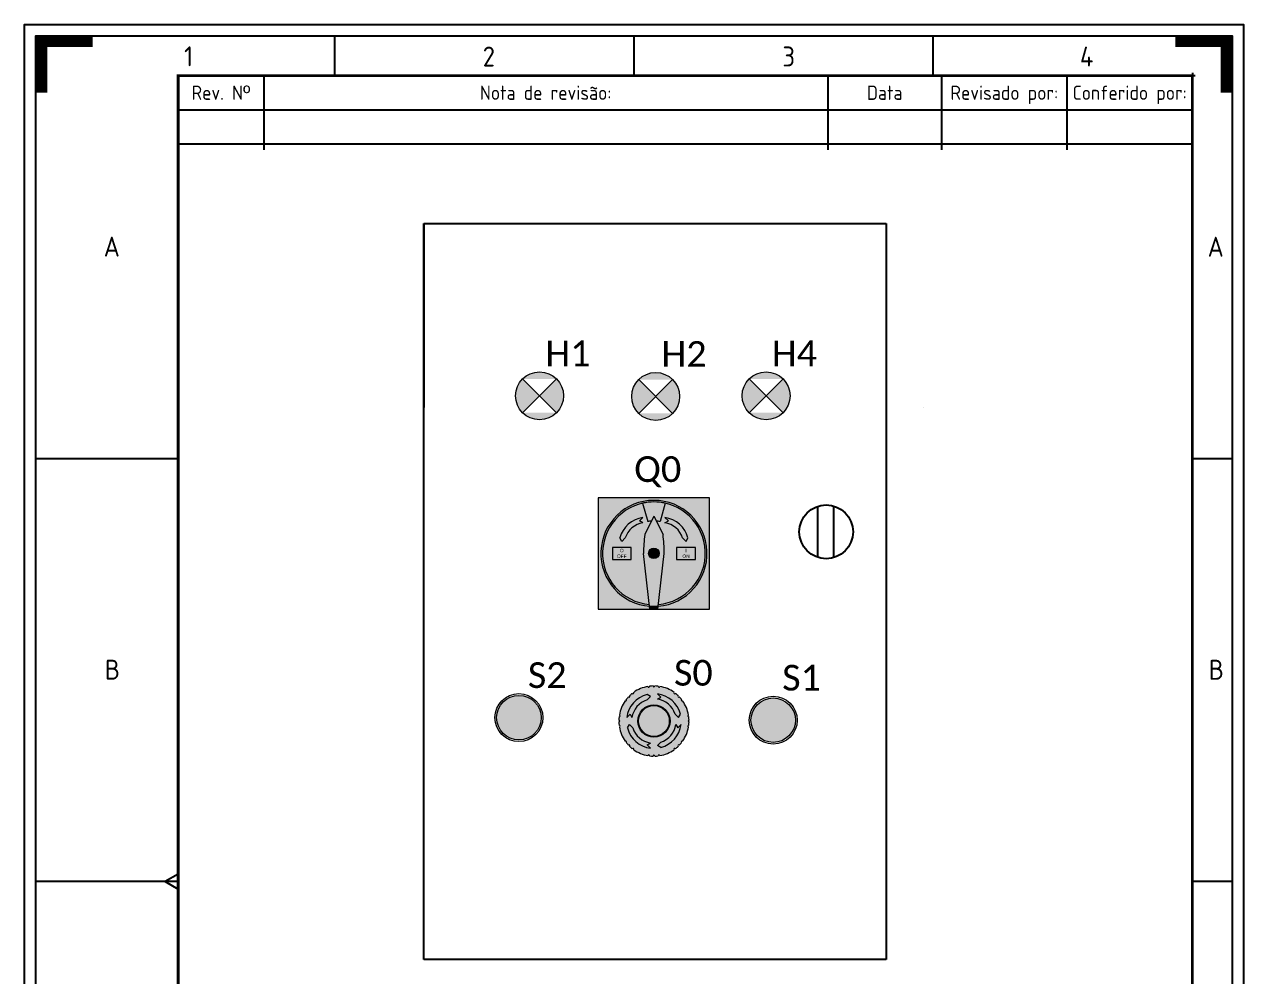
# Model space of a CAD drawing. Header units: millimetres. Extents: x -187 to 1347, y -287 to 717.
# Drawn here: x -187 to 525, y 161 to 717 of the extents above; entities that cross this region are included whole.
import ezdxf
from ezdxf.enums import TextEntityAlignment as Align

# ---------------------------------------------------------------- set-up
doc = ezdxf.new("R2010")
doc.units = ezdxf.units.MM
for name, color, linetype in [('FRAME025', 7, 'Continuous'), ('FRAME035', 7, 'Continuous'), ('FRAME050', 7, 'Continuous')]:
    doc.layers.add(name, color=color, linetype=linetype)
doc.styles.add('ISO-CP-25', font='isocp.shx', dxfattribs={"height": 2.5})
doc.styles.add('ISO-CP-35', font='isocp.shx', dxfattribs={"height": 3.5})
doc.styles.get("Standard").update_dxf_attribs({"font": 'arial.ttf'})

# ---------------------------------------------------------------- blocks, each defined once
blk = doc.blocks.new('PLANREV-178')
at = {"layer": 'FRAME025'}
for p, q in [((0, 0.5), (0, 0)), ((0, 0), (0.5, 0)), ((-178, -12), (0, -12))]:
    blk.add_line(p, q, dxfattribs=at)
at = {"layer": 'FRAME035'}
for p, q in [((-163, 0), (-163, -13)), ((-64, 0), (-64, -13)), ((-44, 0), (-44, -13)), ((-22, 0), (-22, -13)), ((-178, -6), (0, -6))]:
    blk.add_line(p, q, dxfattribs=at)
at = {"layer": 'FRAME050'}
blk.add_line((-178, 0), (-178, -13), dxfattribs=at)
at = {"layer": 'FRAME025', "style": 'ISO-CP-25'}
for s, p in [('Rev. Nº', (-170.4997325842196, -1.751543982046769)), ('Nota de revisão:', (-113.5060388204674, -1.751543982046769)), ('Data', (-54.00018159826686, -1.751543982046769)), ('Revisado por:', (-33.00006324392598, -1.751543982046769)), ('Conferido por:', (-11.00006324392598, -1.751543982046769))]:
    blk.add_text(s, height=2.5, dxfattribs=at).set_placement(p, align=Align.TOP_CENTER)
blk = doc.blocks.new('ISO-A4')
at = {"layer": 'FRAME025'}
for points in [[(0, 0), (0, 301), (214, 301), (214, 0)], [(2, 2), (2, 299), (212, 299), (212, 2)]]:
    blk.add_lwpolyline(points, close=True, dxfattribs=at)
at = {"layer": 'FRAME025', "const_width": 2}
for points in [[(12, 298), (3, 298), (3, 289)], [(211, 289), (211, 298), (202, 298)]]:
    blk.add_lwpolyline(points, dxfattribs=at)
at = {"layer": 'FRAME025', "const_width": 0.5}
blk.add_lwpolyline([(205, 292), (205, 9), (27, 9), (27, 292)], close=True, dxfattribs=at)
at = {"layer": 'FRAME035'}
for p, q in [((54.5, 292), (54.5, 299)), ((107, 292), (107, 299)), ((159.5, 292), (159.5, 299)), ((27, 224.75), (2, 224.75)), ((212, 224.75), (205, 224.75)), ((27, 150.5), (2, 150.5)), ((212, 150.5), (205, 150.5))]:
    blk.add_line(p, q, dxfattribs=at)
blk.add_lwpolyline([(24.73695101182238, 150.5), (26.98695101182238, 149.200961894323), (26.98695101182238, 151.799038105677)], close=True, dxfattribs=at)
at = {"layer": 'FRAME035', "style": 'ISO-CP-35'}
for s, p in [('1', (28.04298381679837, 293.6389977894969)), ('2', (80.45295325922598, 293.5986605184025)), ('3', (133.0554805910542, 293.6139904223774)), ('4', (185.2716505026665, 293.6119334410641)), ('A', (13.92573914267996, 260.2294499542413)), ('A', (207.6879222056668, 260.219490047908)), ('B', (14.11215917004665, 185.961209191576)), ('B', (207.8743422330335, 185.9512492852427))]:
    blk.add_text(s, height=3.5, dxfattribs=at).set_placement(p)
blk = doc.blocks.new('BORDA A4')
blk.add_blockref('ISO-A4', (1563.083164734693, -809.0765546758776))
blk = doc.blocks.new('A$C16060553')
at = {"lineweight": 18}
for color, points in [(2, [(65, 65), (0, 65), (0, 0), (30.19157138535047, 0), (65, 0)]), (1, [(30.00761299052101, 1.600355875916648), (34.99238700948081, 1.600355875916648), (34.80842861465135, 0), (30.19157138535047, 0)])]:
    blk.add_hatch(color=color, dxfattribs=at).paths.add_polyline_path(points)
h = blk.add_hatch(color=1, dxfattribs=at)
edge = h.paths.add_edge_path()
edge.add_arc((32.5, 32.54999999999927), 30.99999999999993, 0, 360)
h = blk.add_hatch(color=2, dxfattribs=at)
edge = h.paths.add_edge_path()
edge.add_arc((32.5, 32.54999999999927), 30, 77.19806657220087, 102.8019334277991)
edge.add_line((25.85255789206349, 61.80425633000414), (28.89526060786739, 51.08851207086263))
edge.add_arc((32.5, 32.5), 18.93480728958811, 94.42609233767303, 100.97474803137618, ccw=False)
edge.add_line((31.03874269334119, 51.37833822606081), (32.5, 54.32999999999993))
edge.add_line((32.5, 54.32999999999993), (33.96096800132909, 51.37836061719645))
edge.add_arc((32.5, 32.5), 18.93480728958811, 79.0252519685177, 85.5747857038387, ccw=False)
edge.add_line((36.10473939213261, 51.08851207086263), (39.14744210793469, 61.80425633000414))
h = blk.add_hatch(color=252, dxfattribs=at)
edge = h.paths.add_edge_path()
edge.add_arc((32.5, 32.54999999999927), 3.025, 0, 360)
for p, q in [((0, 65), (0, 0)), ((65, 65), (0, 65)), ((65, 0), (65, 65)), ((25.85255789206349, 61.80425633000414), (28.89526060786739, 51.08851207086263)), ((25.85255789206349, 61.80425633000414), (28.89526060786739, 51.08851207086263)), ((39.14744210793469, 61.80425633000414), (36.10473939213261, 51.08851207086263)), ((39.14744210793469, 61.80425633000414), (36.10473939213261, 51.08851207086263)), ((32.5, 54.32999999999993), (27.18179018369483, 43.58749999739666)), ((32.5, 54.32999999999993), (31.03874269334119, 51.37833822606081)), ((32.5, 54.32999999999993), (37.8171972326727, 43.58749999739666)), ((32.5, 54.32999999999993), (33.96096800132909, 51.37836061719645)), ((19.24331485265066, 35.9799191123293), (8.243314852650656, 35.9799191123293)), ((8.243314852650656, 35.9799191123293), (8.243314852650656, 28.9799191123293)), ((19.24331485265066, 28.9799191123293), (19.24331485265066, 35.9799191123293)), ((56.75668514734934, 35.97991911233112), (45.75668514734934, 35.97991911233112)), ((45.75668514734934, 35.97991911233112), (45.75668514734934, 28.97991911233112)), ((56.75668514734934, 28.97991911233112), (56.75668514734934, 35.97991911233112)), ((8.243314852650656, 28.9799191123293), (19.24331485265066, 28.9799191123293)), ((30.19157138535047, 0), (26.45000000000073, 32.54999999999927)), ((31.89500000000044, 32.54999999999927), (30.07999999999993, 34.36499999999978)), ((31.89500000000044, 32.54999999999927), (30.07999999999993, 34.36499999999978)), ((30.6437747099917, 31.29877470999236), (31.89500000000044, 32.54999999999927)), ((30.6437747099917, 31.29877470999236), (31.89500000000044, 32.54999999999927)), ((31.24020252108312, 30.70234689889912), (30.6437747099917, 31.29877470999236)), ((30.6437747099917, 31.29877470999236), (31.24877470999127, 30.69377470999098)), ((31.24020252108312, 30.70234689889912), (30.6437747099917, 31.29877470999236)), ((30.6437747099917, 31.29877470999236), (31.24877470999127, 30.69377470999098)), ((30.68499999999949, 34.96999999999935), (32.5, 33.15499999999884)), ((30.68499999999949, 34.96999999999935), (32.5, 33.15499999999884)), ((31.24877470999127, 30.69377470999098), (32.5, 31.94499999999971)), ((31.24877470999127, 30.69377470999098), (32.5, 31.94499999999971)), ((32.5, 33.15499999999884), (33.7489187356623, 34.40391873566114)), ((32.5, 33.15499999999884), (33.7489187356623, 34.40391873566114)), ((34.31500000000051, 30.1299999999992), (32.5, 31.94499999999971)), ((34.31500000000051, 30.1299999999992), (32.5, 31.94499999999971)), ((33.10499999999956, 32.54999999999927), (34.35603800449462, 33.80103800449069)), ((33.10499999999956, 32.54999999999927), (34.35603800449462, 33.80103800449069)), ((33.10499999999956, 32.54999999999927), (34.92000000000007, 30.73499999999876)), ((33.10499999999956, 32.54999999999927), (34.92000000000007, 30.73499999999876)), ((34.35603800449462, 33.80103800449069), (33.7489187356623, 34.40391873566114)), ((34.35603800449462, 33.80103800449069), (33.7489187356623, 34.40391873566114)), ((34.80842861464953, 0), (38.54999999999927, 32.54999999999927)), ((45.75668514734934, 28.97991911233112), (56.75668514734934, 28.97991911233112)), ((0, 0), (30.19157138535047, 0)), ((30.00761299052101, 1.600355875916648), (34.99238700947899, 1.600355875916648)), ((30.19157138535047, 0), (65, 0))]:
    blk.add_line(p, q, dxfattribs=at)
at = {"linetype": 'Continuous', "lineweight": 18}
for p, q in [((24.05427193400828, 51.50898503521967), (26.05427193400828, 53.45286777076763)), ((26.05427193400828, 50.42359248304274), (24.05427193400828, 51.50898503521967)), ((40.94572806599172, 51.50898503521967), (38.94572806599172, 53.45286777076763)), ((38.94572806599172, 50.42359248304274), (40.94572806599172, 51.50898503521967)), ((13.74331485265066, 39.55181492484007), (12.61125169034858, 41.55181492484007)), ((15.73386819832376, 41.55181492484007), (13.74331485265066, 39.55181492484007)), ((49.26613180167624, 41.55181492484007), (51.25668514734934, 39.55181492484007)), ((51.25668514734934, 39.55181492484007), (52.38874830965142, 41.55181492484007))]:
    blk.add_line(p, q, dxfattribs=at)
at = {"lineweight": 18}
for radius in [3.085500000000001, 3.085500000000001, 3.025, 3.025]:
    blk.add_circle((32.5, 32.54999999999927), radius, dxfattribs=at)
for centre, radius, start, end in [((32.5, 32.5), 31, 274.6115340232572, 265.3884659767428), ((32.5, 32.54999999999927), 30, 274.999994639739, 265.000005360156), ((32.5, 32.54999999999927), 30, 77.1980665722002, 102.8019334277998), ((32.5, 32.5), 18.93480728958811, 94.42609233767315, 100.9747480314817), ((32.5, 32.5), 18.93480728958811, 94.42609233767315, 100.9747480313757), ((32.5, 32.5), 18.93480728958811, 79.02525196851829, 85.5747857038389), ((32.5, 32.5), 18.93480728958811, 79.02525196851829, 85.5747857038389), ((110.0545124625314, 32.54999999999927), 83.60451246253183, 172.4136416743468, 180), ((-44.94000000000051, 32.54999999999927), 83.49000000000008, 0, 7.596824918350061)]:
    blk.add_arc(centre, radius, start, end, dxfattribs=at)
at = {"linetype": 'Continuous', "lineweight": 18}
for centre, radius, start, end in [((28.10318507517331, 37.55181492482734), 16.00000000000017, 97.18075578145859, 165.5224878140514), ((28.10318507517331, 37.55181492482734), 13.00000000000144, 98.84988309851012, 162.0797868605113), ((36.89681492482669, 37.55181492482734), 16.00000000000017, 14.47751218594859, 82.81924421854144), ((36.89681492482669, 37.55181492482734), 13.00000000000144, 17.92021313948872, 81.15011690148988)]:
    blk.add_arc(centre, radius, start, end, dxfattribs=at)
at = {"lineweight": 18, "attachment_point": 1}
for s, insert, char_height, width in [('\\pxqc;{\\fCalibri|b0|i0|c0|p34;Q0}', (8.171171333515304, 89.26374964956813), 15, 53.01374005148773), ('\\pxqc;O\\POFF', (8.243314852650656, 35.20131961415791), 2, 11), ('\\pxqc;I\\PON', (45.75668514734934, 35.20131961415973), 2, 11)]:
    blk.add_mtext(s, dxfattribs=dict(at, insert=insert, char_height=char_height, width=width))
blk = doc.blocks.new('Chave Geral real')
blk.add_blockref('A$C16060553', (-32.5, -32.54999999999927))
blk = doc.blocks.new('Trava paínel')
for points in [[(-4.794098224803747, -14.93181687850574), (-4.794098224803747, 14.93181687850574)], [(4.233515524434551, 15.10032712846532), (4.233515524434551, -15.10032712846532)]]:
    blk.add_lwpolyline(points)
blk.add_circle((0, 0), 15.68255505593061)
blk = doc.blocks.new('Botão de emergencia')
at = {"lineweight": 18}
h = blk.add_hatch(color=1, dxfattribs=at)
h.dxf.hatch_style = 2
edge = h.paths.add_edge_path(flags=16)
edge.add_arc((0, 0), 9.427511968021463, 0, 360)
edge = h.paths.add_edge_path(flags=0)
edge.add_arc((0, 0), 9, 0, 360)
edge = h.paths.add_edge_path()
edge.add_arc((-12.21831005613785, 16.46095074326149), 0.5, 217.2837782542462, 395.8862855762761)
edge.add_arc((0, 0), 20.5, 99.82032757074518, 125.18753923749281, ccw=False)
edge.add_arc((-3.00278435411019, 20.27888769441415), 0.5, 189.1215812317446, 367.7240885540156)
edge.add_arc((0, 0), 20.5, 91.39749267753058, 97.02534221483512, ccw=False)
edge.add_arc((0, 20.5), 0.5, 180.6987463388122, 359.3012536611878)
edge.add_arc((0, 0), 20.5, 82.98252459321259, 88.60250732246942, ccw=False)
edge.add_arc((3, 20.27929979067267), 0.5, 172.2837782541485, 350.8862855762817)
edge.add_arc((0, 0), 20.5, 54.81585933518181, 80.18753923743913, ccw=False)
edge.add_arc((12.21733363224484, 16.46167545903154), 0.5, 144.1171129960995, 322.7196203183013)
edge.add_arc((0, 0), 20.5, 46.3974926777712, 52.02087397945661, ccw=False)
edge.add_arc((14.4956890143294, 14.49568901432576), 0.5, 135.6987463392729, 314.3012536612666)
edge.add_arc((0, 0), 20.5, 37.98252459319127, 43.6025073219559, ccw=False)
edge.add_arc((16.46095074326149, 12.21831005614149), 0.5, 127.283778254098, 305.8862855761008)
edge.add_arc((0, 0), 20.5, 9.81246076257412, 35.18753923751001, ccw=False)
edge.add_arc((20.27929979067267, 3), 0.5, 99.11371442349414, 277.7162217458514)
edge.add_arc((0, 0), 20.5, 1.3974926777390806, 7.017475406892288, ccw=False)
edge.add_arc((20.5, 0), 0.5, 90.69874633870803, 269.301253661292)
edge.add_arc((0, 0), 20.5, 352.98252459310766, 358.60250732226086, ccw=False)
edge.add_arc((20.27929979067267, -3), 0.5, 82.28377825414863, 260.8862855765059)
edge.add_arc((0, 0), 20.5, 324.81246076249005, 350.1875392374258, ccw=False)
edge.add_arc((16.46095074326149, -12.21831005614149), 0.5, 54.11371442389915, 232.716221745902)
edge.add_arc((0, 0), 20.5, 316.3974926780441, 322.01747540680867, ccw=False)
edge.add_arc((14.4956890143294, -14.49568901432394), 0.5, 45.6987463387334, 224.301253660727)
edge.add_arc((0, 0), 20.5, 307.98252459327887, 313.6025073222288, ccw=False)
edge.add_arc((12.21831005614513, -16.46095074325785), 0.5, 37.28377825424623, 215.8862855762761)
edge.add_arc((0, 0), 20.5, 279.81246076256093, 305.18753923749284, ccw=False)
edge.add_arc((3, -20.27929979067267), 0.5, 9.113714423718337, 187.7162217458515)
edge.add_arc((0, 0), 20.5, 271.3974926775306, 277.0174754067874, ccw=False)
edge.add_arc((0, -20.5), 0.5, 0.698746338812245, 179.3012536611877)
edge.add_arc((0, 0), 20.5, 262.9825245932126, 268.6025073224694, ccw=False)
edge.add_arc((-3, -20.27929979067267), 0.5, 352.2837782541484, 530.8862855762817)
edge.add_arc((0, 0), 20.5, 234.81246076250721, 260.18753923743907, ccw=False)
edge.add_arc((-12.21831005613785, -16.46095074325785), 0.5, 324.1137144237238, 502.7162217457537)
edge.add_arc((0, 0), 20.5, 226.3974926777712, 232.0174754067211, ccw=False)
edge.add_arc((-14.49568901432212, -14.49568901432394), 0.5, 315.6987463392729, 494.3012536612666)
edge.add_arc((0, 0), 20.5, 217.9825245931913, 223.6025073219559, ccw=False)
edge.add_arc((-16.46095074325422, -12.21831005614149), 0.5, 307.283778254098, 485.8862855761008)
edge.add_arc((0, 0), 20.5, 189.8231754906694, 215.18753923751, ccw=False)
edge.add_arc((-20.27873841422115, -3.003792324325332), 0.5, 279.1244291518368, 457.7269364743868)
edge.add_arc((0, 0), 20.5, 181.3974926777391, 187.0281901351365, ccw=False)
edge.add_arc((-20.5, 0), 0.5, 270.698746338708, 449.301253661292)
edge.add_arc((0, 0), 20.5, 172.9825245931077, 178.6025073222609, ccw=False)
edge.add_arc((-20.27929979067267, 3), 0.5, 262.2837782541486, 440.8862855765059)
edge.add_arc((0, 0), 20.5, 144.81246076249, 170.1875392374259, ccw=False)
edge.add_arc((-16.46095074325422, 12.21831005614149), 0.5, 234.1137144238992, 412.716221745902)
edge.add_arc((0, 0), 20.5, 136.3974926780441, 142.0174754068087, ccw=False)
edge.add_arc((-14.49568901432212, 14.49568901432576), 0.5, 225.6987463387334, 404.3012536607271)
edge.add_arc((0, 0), 20.5, 127.9825245932789, 133.6025073222288, ccw=False)
edge = h.paths.add_edge_path(flags=16)
edge.add_line((2.000000000007276, -14.35987022252448), (4.000000000007276, -12.36931687685137))
edge.add_arc((0, 0), 13, 287.9202131391228, 351.1501169014899)
edge.add_line((12.84523257867113, -2), (13.93062513084442, -4))
edge.add_line((13.93062513084442, -4), (15.8745078663851, -2))
edge.add_arc((0, 0), 16, 284.47751218592987, 352.81924421854194, ccw=False)
edge.add_line((4.000000000007276, -15.49193338483019), (2.000000000007276, -14.35987022252448))
edge = h.paths.add_edge_path(flags=16)
edge.add_line((-4, -13.93062513084078), (-2, -12.84523257866385))
edge.add_arc((0, 0), 13, 197.9202131394649, 261.1501169017008, ccw=False)
edge.add_line((-12.36931687685137, -4), (-14.35987022252084, -2))
edge.add_line((-14.35987022252084, -2), (-15.49193338483019, -4))
edge.add_arc((0, 0), 16, 194.4775121858219, 262.8192442185417)
edge.add_line((-2, -15.87450786638874), (-4, -13.93062513084078))
edge = h.paths.add_edge_path(flags=16)
edge.add_line((4.000000000007276, 13.93062513084078), (2.000000000007276, 15.87450786638874))
edge.add_arc((0, 0), 16, 14.477512185821922, 82.81924421854171, ccw=False)
edge.add_line((15.49193338483019, 4), (14.35987022252812, 2))
edge.add_line((14.35987022252812, 2), (12.36931687685865, 4))
edge.add_arc((0, 0), 13, 17.92021313946492, 81.15011690170078)
edge.add_line((2.000000000007276, 12.84523257866385), (4.000000000007276, 13.93062513084078))
edge = h.paths.add_edge_path(flags=16)
edge.add_line((-2, 14.35987022252812), (-4, 15.49193338483019))
edge.add_arc((0, 0), 16, 104.4775121859299, 172.8192442185419)
edge.add_line((-15.8745078663851, 2), (-13.78604477264889, 4))
edge.add_line((-13.78604477264889, 4), (-12.84523257866385, 2))
edge.add_arc((0, 0), 13, 107.92021313912281, 171.1501169014899, ccw=False)
edge.add_line((-4, 12.36931687685501), (-2, 14.35987022252812))
at = {"linetype": 'Continuous', "lineweight": 18}
for p, q in [((-2, 14.35987022252812), (-4, 15.49193338483019)), ((-4, 12.36931687685501), (-2, 14.35987022252812)), ((4.000000000003638, 13.93062513084078), (2.000000000003638, 15.87450786638874)), ((2.000000000003638, 12.84523257866385), (4.000000000003638, 13.93062513084078)), ((-15.8745078663851, 2), (-13.78604477264525, 4)), ((-13.78604477264525, 4), (-12.84523257866385, 2)), ((12.36931687685501, 4), (14.35987022252812, 2)), ((14.35987022252812, 2), (15.49193338483019, 4)), ((-15.49193338482655, -4), (-14.35987022252448, -2)), ((-14.35987022252448, -2), (-12.36931687685137, -4)), ((12.84523257866749, -2), (13.93062513084442, -4)), ((13.93062513084442, -4), (15.87450786638874, -2)), ((-4, -13.93062513084078), (-2, -12.84523257866385)), ((-2, -15.87450786638874), (-4, -13.93062513084078)), ((2.000000000003638, -14.35987022252448), (4.000000000003638, -12.36931687685137)), ((4.000000000003638, -15.49193338483019), (2.000000000003638, -14.35987022252448))]:
    blk.add_line(p, q, dxfattribs=at)
for radius in [9.427511968021463, 9]:
    blk.add_circle((0, 0), radius, dxfattribs=at)
for centre, radius, start, end in [((0, 0), 16, 104.4775121859295, 172.8192442185535), ((-14.49568901432212, 14.49568901432576), 0.5, 225.6987463390157, 44.30125366102119), ((0, 0), 20.5, 127.9825245930091, 133.6025073222271), ((-12.21831005613785, 16.46095074326149), 0.5, 217.2837782542298, 35.88628557626735), ((0, 0), 20.5, 99.82032757053477, 125.1875392374935), ((-3.00278435411019, 20.27888769441415), 0.5, 189.1215812317446, 7.724088554040113), ((0, 0), 20.5, 91.3974926777391, 97.02534221504432), ((0, 20.5), 0.5, 180.6987463388122, 359.3012536611878), ((0, 0), 20.5, 82.98252459300261, 88.6025073222609), ((0, 0), 16, 14.47751218594207, 82.81924421854225), ((3, 20.27929979067267), 0.5, 172.2837782541481, 350.886285576282), ((0, 0), 20.5, 54.81585933518499, 80.18753923743976), ((12.21733363224484, 16.46167545903154), 0.5, 144.117112996438, 322.7196203186274), ((0, 0), 20.5, 46.39749267777286, 52.02087397945852), ((14.49568901432576, 14.49568901432576), 0.5, 135.6987463389788, 314.3012536609843), ((0, 0), 20.5, 144.8124607625065, 170.1875392374376), ((-16.46095074325785, 12.21831005614149), 0.5, 234.1137144236388, 52.71622174590047), ((0, 0), 20.5, 136.3974926777544, 142.0174754068161), ((0, 0), 13, 107.9202131393426, 171.1501169014909), ((0, 0), 13, 17.92021313946211, 81.15011690148887), ((0, 0), 20.5, 37.9825245931839, 43.60250732224556), ((16.46095074326149, 12.21831005614149), 0.5, 127.2837782540995, 305.8862855763612), ((0, 0), 20.5, 9.812460762562461, 35.1875392374935), ((0, 0), 20.5, 172.9825245931061, 178.6025073222606), ((-20.5, 0), 0.5, 270.6987463389165, 89.30125366108348), ((-20.27929979067267, 3), 0.5, 262.2837782541481, 80.88628557650487), ((20.2792997906763, 3), 0.5, 99.11371442349513, 277.7162217458519), ((20.5, 0), 0.5, 90.69874633891655, 269.3012536610835), ((0, 0), 20.5, 1.397492677739415, 7.01747540689396), ((0, 0), 20.5, 181.3974926777394, 187.0281901351615), ((-20.27873841421751, -3.003792324325332), 0.5, 279.1244291518371, 97.72693647417678), ((0, 0), 20.5, 189.8231754906577, 215.1875392374935), ((0, 0), 16, 194.4775121859421, 262.8192442185423), ((0, 0), 13, 197.9202131394621, 261.1501169014888), ((0, 0), 16, 284.4775121859295, 352.8192442185535), ((0, 0), 13, 287.9202131393425, 351.1501169014909), ((0, 0), 20.5, 324.8124607625065, 350.1875392374375), ((20.2792997906763, -3), 0.5, 82.2837782541481, 260.8862855765048), ((0, 0), 20.5, 352.9825245931061, 358.6025073222606), ((-16.46095074325785, -12.21831005614149), 0.5, 307.2837782540996, 125.8862855763612), ((0, 0), 20.5, 217.9825245931839, 223.6025073222456), ((-14.49568901432212, -14.49568901432212), 0.5, 315.6987463389788, 134.3012536609844), ((14.49568901432576, -14.49568901432212), 0.5, 45.69874633901566, 224.3012536610212), ((0, 0), 20.5, 316.3974926777544, 322.0174754068161), ((16.46095074326149, -12.21831005614149), 0.5, 54.1137144236388, 232.7162217459005), ((0, 0), 20.5, 226.3974926777729, 232.0174754069909), ((-12.21831005613785, -16.46095074325785), 0.5, 324.1137144237326, 142.7162217457702), ((0, 0), 20.5, 234.8124607625065, 260.1875392374398), ((-3, -20.27929979067267), 0.5, 352.2837782541481, 170.8862855762821), ((0, 0), 20.5, 262.9825245930026, 268.6025073222609), ((0, -20.5), 0.5, 0.6987463388121675, 179.3012536611878), ((0, 0), 20.5, 271.3974926777391, 277.0174754069974), ((3, -20.27929979067267), 0.5, 9.113714423717935, 187.7162217458519), ((0, 0), 20.5, 279.8124607625602, 305.1875392374935), ((12.21831005614149, -16.46095074325785), 0.5, 37.2837782542298, 215.8862855762673), ((0, 0), 20.5, 307.9825245930091, 313.6025073222272)]:
    blk.add_arc(centre, radius, start, end, dxfattribs=at)
at = {"lineweight": 18, "insert": (-3.471796663521673, 35.69599174579889), "char_height": 15, "width": 53.01374005148773, "attachment_point": 1}
blk.add_mtext('\\pxqc;{\\fCalibri|b0|i0|c0|p34;S0}', dxfattribs=at)
blk = doc.blocks.new('Botão de Liga')
at = {"lineweight": 18}
h = blk.add_hatch(color=3, dxfattribs=at)
h.dxf.hatch_style = 2
edge = h.paths.add_edge_path()
edge.add_arc((0, 0), 13, 0, 360)
for radius in [14, 14, 13]:
    blk.add_circle((0, 0), radius, dxfattribs=at)
at = {"lineweight": 18, "insert": (-9.956467892639921, 32.32083272837917), "char_height": 15, "width": 53.01374005148773, "attachment_point": 1}
blk.add_mtext('\\pxqc;{\\fCalibri|b0|i0|c0|p34;S2}', dxfattribs=at)
blk = doc.blocks.new('Botão de desliga')
at = {"lineweight": 18}
h = blk.add_hatch(color=1, dxfattribs=at)
h.dxf.hatch_style = 2
edge = h.paths.add_edge_path()
edge.add_arc((0, 0), 13, 0, 360)
for radius in [14, 14, 13]:
    blk.add_circle((0, 0), radius, dxfattribs=at)
at = {"lineweight": 18, "insert": (-9.956467892639921, 32.32083272837917), "char_height": 15, "width": 53.01374005148773, "attachment_point": 1}
blk.add_mtext('\\pxqc;{\\fCalibri|b0|i0|c0|p34;S1}', dxfattribs=at)
blk = doc.blocks.new('Lâmpada verde')
at = {"lineweight": 18}
h = blk.add_hatch(color=3, dxfattribs=at)
h.dxf.hatch_style = 2
edge = h.paths.add_edge_path()
edge.add_arc((3.637978807091713e-12, 0), 14, 0, 360)
edge = h.paths.add_edge_path(flags=17)
edge.add_line((-9.899494936613337, 9.899494936613337), (9.899494936613337, -9.899494936613337))
edge.add_line((-9.899494936613337, -9.899494936613337), (9.899494936613337, 9.899494936613337))
at = {"linetype": 'Continuous', "lineweight": 18}
for p, q in [((-9.899494936613337, -9.899494936613337), (9.899494936613337, 9.899494936613337)), ((-9.899494936613337, 9.899494936613337), (9.899494936613337, -9.899494936613337))]:
    blk.add_line(p, q, dxfattribs=at)
blk.add_circle((3.637978807091713e-12, 0), 14, dxfattribs=at)
at = {"lineweight": 18, "insert": (-9.956467892639921, 32.32083272837917), "char_height": 15, "width": 53.01374005148773, "attachment_point": 1}
blk.add_mtext('\\pxqc;{\\fCalibri|b0|i0|c0|p34;H1}', dxfattribs=at)
blk = doc.blocks.new('Lâmpada Vermelha')
at = {"lineweight": 18}
h = blk.add_hatch(color=1, dxfattribs=at)
h.dxf.hatch_style = 2
edge = h.paths.add_edge_path()
edge.add_arc((-7.275957614183426e-12, 0), 14, 0, 360)
edge = h.paths.add_edge_path(flags=17)
edge.add_line((-9.89949493662425, 9.899494936613337), (9.899494936602423, -9.899494936613337))
edge.add_line((-9.89949493662425, -9.899494936613337), (9.899494936602423, 9.899494936613337))
at = {"linetype": 'Continuous', "lineweight": 18}
for p, q in [((-9.899494936616975, -9.899494936613337), (9.899494936609699, 9.899494936613337)), ((-9.899494936616975, 9.899494936613337), (9.899494936609699, -9.899494936613337))]:
    blk.add_line(p, q, dxfattribs=at)
blk.add_circle((0, 0), 14, dxfattribs=at)
at = {"lineweight": 18, "insert": (-9.956467892643559, 32.32083272838099), "char_height": 15, "width": 53.01374005148773, "attachment_point": 1}
blk.add_mtext('\\pxqc;{\\fCalibri|b0|i0|c0|p34;H4}', dxfattribs=at)
blk = doc.blocks.new('Lâmpada Amarela')
at = {"lineweight": 18}
h = blk.add_hatch(color=2, dxfattribs=at)
h.dxf.hatch_style = 2
edge = h.paths.add_edge_path()
edge.add_arc((0, 0), 14, 0, 360)
edge = h.paths.add_edge_path(flags=17)
edge.add_line((-9.899494936616975, 9.899494936613337), (9.899494936609699, -9.899494936613337))
edge.add_line((-9.899494936616975, -9.899494936613337), (9.899494936609699, 9.899494936613337))
at = {"linetype": 'Continuous', "lineweight": 18}
for p, q in [((-9.899494936613337, -9.899494936613337), (9.899494936613337, 9.899494936613337)), ((-9.899494936613337, 9.899494936613337), (9.899494936613337, -9.899494936613337))]:
    blk.add_line(p, q, dxfattribs=at)
blk.add_circle((3.637978807091713e-12, 0), 14, dxfattribs=at)
at = {"lineweight": 18, "insert": (-9.956467892639921, 32.32083272837917), "char_height": 15, "width": 53.01374005148773, "attachment_point": 1}
blk.add_mtext('\\pxqc;{\\fCalibri|b0|i0|c0|p34;H2}', dxfattribs=at)

msp = doc.modelspace()

# ---------------------------------------------------------------- linework, layer by layer
for p, q in [((46.24154065403036, 600.8494476745072), (316.2415406540304, 600.8494476745072)), ((46.24154065403036, 170.8494476745072), (46.24154065403036, 600.8494476745072)), ((46.24154065403036, 600.8494476745072), (181.2415406540304, 600.8494476745072)), ((46.24154065403036, 600.8494476745072), (113.7415406540304, 600.8494476745072)), ((46.24154065403036, 600.8494476745072), (46.24154065403036, 493.3494476745072)), ((181.2415406540304, 600.8494476745072), (248.7415406540304, 600.8494476745072)), ((316.2415406540304, 600.8494476745072), (316.2415406540304, 170.8494476745072)), ((316.2415406540304, 600.8494476745072), (316.2415406540304, 385.8494476745072)), ((337.8310802162191, 493.3494476745072), (337.8310802162191, 493.3494476745072)), ((316.2415406540304, 170.8494476745072), (46.24154065403036, 170.8494476745072))]:
    msp.add_line(p, q)

# ---------------------------------------------------------------- block references
at = {"xscale": 3.328178832402001, "yscale": 3.328178832402001, "zscale": 3.328178832402001}
for name, p in [('BORDA A4', (-5389.41282612109, 2408.213287699754)), ('PLANREV-178', (495.0841366752563, 687.290043696142))]:
    msp.add_blockref(name, p, dxfattribs=at)
for name, p in [('Lâmpada verde', (113.7415406540304, 500.2005580136056)), ('Lâmpada Amarela', (181.5811446691951, 499.8257674688186)), ('Lâmpada Vermelha', (246.1048193084252, 500.2005580136056)), ('Chave Geral real', (180.5598937068999, 408.1638930817865)), ('Trava paínel', (281.1838242498839, 420.7283324139262)), ('Botão de Liga', (101.6897469667965, 312.1756547690842)), ('Botão de emergencia', (180.5598937068999, 310.1756547690875)), ('Botão de desliga', (250.2449326507858, 310.6756175874399))]:
    msp.add_blockref(name, p)

doc.saveas('drawing.dxf')
